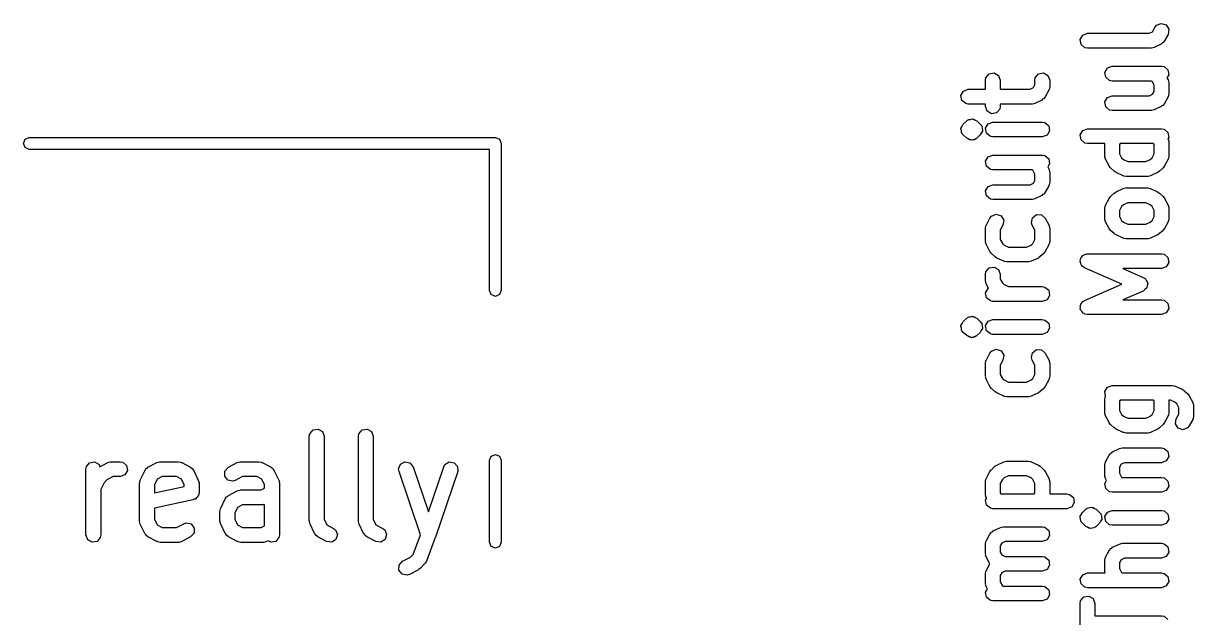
# Model space of a CAD drawing. Extents: x 26 to 70, y -152 to -25.
# Drawn here: x 33.61 to 45.46, y -118.81 to -112.79 of the extents above; entities that cross this region are included whole.
import ezdxf

# ---------------------------------------------------------------- set-up
doc = ezdxf.new("R2010")
doc.units = 0
doc.layers.add('BLACK', color=7, linetype='CONTINUOUS')

msp = doc.modelspace()

# ---------------------------------------------------------------- linework, layer by layer
at = {"layer": 'BLACK', "linetype": 'CONTINUOUS'}
for p, q in [((45.0729, -112.826), (45.089, -112.805)), ((45.089, -112.805), (45.1367, -112.786)), ((45.1367, -112.786), (45.1854, -112.802)), ((45.1854, -112.802), (45.2124, -112.846)), ((44.3152, -112.948), (44.3408, -112.904)), ((44.3408, -112.904), (44.389, -112.886)), ((44.389, -112.886), (45.0153, -112.886)), ((45.0153, -112.886), (45.049, -112.871)), ((45.049, -112.871), (45.0729, -112.826)), ((45.2051, -112.897), (45.1694, -112.963)), ((45.2124, -112.846), (45.2051, -112.897)), ((44.3241, -112.999), (44.3152, -112.948)), ((44.3634, -113.032), (44.3241, -112.999)), ((44.389, -113.036), (44.3634, -113.032)), ((45.0319, -113.036), (44.389, -113.036)), ((45.0351, -113.035), (45.0319, -113.036)), ((45.0384, -113.036), (45.0351, -113.035)), ((45.0636, -113.029), (45.0384, -113.036)), ((45.135, -112.996), (45.0636, -113.029)), ((45.1429, -112.988), (45.135, -112.996)), ((45.1533, -112.984), (45.1429, -112.988)), ((45.1694, -112.963), (45.1533, -112.984)), ((43.394, -113.296), (43.4446, -113.287)), ((43.4446, -113.287), (43.489, -113.313)), ((43.894, -113.296), (43.9446, -113.287)), ((43.9446, -113.287), (43.989, -113.313)), ((44.5652, -113.282), (44.5908, -113.237)), ((44.5741, -113.332), (44.5652, -113.282)), ((44.5908, -113.237), (44.639, -113.22)), ((44.639, -113.22), (45.139, -113.22)), ((45.139, -113.22), (45.1647, -113.224)), ((45.1647, -113.224), (45.204, -113.257)), ((45.204, -113.257), (45.2129, -113.308)), ((43.3565, -113.361), (43.3611, -113.336)), ((43.3565, -113.453), (43.3565, -113.361)), ((43.3611, -113.336), (43.394, -113.296)), ((43.489, -113.313), (43.5065, -113.361)), ((43.5065, -113.361), (43.5065, -113.453)), ((43.8415, -113.437), (43.8565, -113.409)), ((43.8565, -113.361), (43.8611, -113.336)), ((43.8565, -113.409), (43.8565, -113.361)), ((43.8611, -113.336), (43.894, -113.296)), ((43.989, -113.313), (44.0065, -113.361)), ((44.0065, -113.361), (44.0065, -113.428)), ((44.6134, -113.365), (44.5741, -113.332)), ((44.639, -113.37), (44.6134, -113.365)), ((45.038, -113.37), (44.639, -113.37)), ((45.0431, -113.374), (45.038, -113.37)), ((45.064, -113.413), (45.0431, -113.374)), ((45.064, -113.476), (45.064, -113.413)), ((45.2129, -113.308), (45.1945, -113.339)), ((45.1945, -113.339), (45.2051, -113.359)), ((45.2051, -113.359), (45.2133, -113.384)), ((45.2133, -113.384), (45.2121, -113.389)), ((45.2121, -113.389), (45.214, -113.395)), ((45.214, -113.395), (45.214, -113.495)), ((43.1077, -113.515), (43.1333, -113.471)), ((43.1166, -113.566), (43.1077, -113.515)), ((43.1333, -113.471), (43.1815, -113.453)), ((43.1815, -113.453), (43.3565, -113.453)), ((43.5065, -113.453), (43.8078, -113.453)), ((43.8078, -113.453), (43.8415, -113.437)), ((43.9619, -113.53), (43.9458, -113.551)), ((43.9976, -113.463), (43.9619, -113.53)), ((43.9984, -113.458), (43.9976, -113.463)), ((44.002, -113.454), (43.9984, -113.458)), ((44.0065, -113.428), (44.002, -113.454)), ((44.5908, -113.537), (44.639, -113.52)), ((44.639, -113.52), (45.0153, -113.52)), ((45.0153, -113.52), (45.049, -113.504)), ((45.049, -113.504), (45.064, -113.476)), ((45.2051, -113.53), (45.1694, -113.597)), ((45.2059, -113.525), (45.2051, -113.53)), ((45.2095, -113.52), (45.2059, -113.525)), ((45.214, -113.495), (45.2095, -113.52)), ((43.1559, -113.598), (43.1166, -113.566)), ((43.1815, -113.603), (43.1559, -113.598)), ((43.3565, -113.603), (43.1815, -113.603)), ((43.3565, -113.628), (43.3565, -113.603)), ((43.3741, -113.676), (43.3565, -113.628)), ((43.5065, -113.628), (43.502, -113.654)), ((43.8244, -113.603), (43.5065, -113.603)), ((43.5065, -113.603), (43.5065, -113.628)), ((43.8276, -113.602), (43.8244, -113.603)), ((43.831, -113.603), (43.8276, -113.602)), ((43.8561, -113.596), (43.831, -113.603)), ((43.9275, -113.563), (43.8561, -113.596)), ((43.9354, -113.555), (43.9275, -113.563)), ((43.9458, -113.551), (43.9354, -113.555)), ((44.5652, -113.582), (44.5908, -113.537)), ((44.5741, -113.632), (44.5652, -113.582)), ((44.6134, -113.665), (44.5741, -113.632)), ((45.135, -113.629), (45.0636, -113.663)), ((45.1429, -113.621), (45.135, -113.629)), ((45.1533, -113.617), (45.1429, -113.621)), ((45.1694, -113.597), (45.1533, -113.617)), ((43.1708, -113.77), (43.1721, -113.768)), ((43.1721, -113.768), (43.1755, -113.767)), ((43.1755, -113.767), (43.1879, -113.759)), ((43.1879, -113.759), (43.2049, -113.758)), ((43.2049, -113.758), (43.2212, -113.753)), ((43.2212, -113.753), (43.2298, -113.757)), ((43.2298, -113.757), (43.2391, -113.756)), ((43.2391, -113.756), (43.2528, -113.767)), ((43.2528, -113.767), (43.2684, -113.773)), ((43.4185, -113.702), (43.3741, -113.676)), ((43.469, -113.693), (43.4185, -113.702)), ((43.502, -113.654), (43.469, -113.693)), ((44.639, -113.67), (44.6134, -113.665)), ((45.0319, -113.67), (44.639, -113.67)), ((45.0351, -113.668), (45.0319, -113.67)), ((45.0384, -113.669), (45.0351, -113.668)), ((45.0636, -113.663), (45.0384, -113.669)), ((43.1071, -113.852), (43.108, -113.85)), ((43.112, -113.874), (43.1071, -113.852)), ((43.1077, -113.848), (43.1087, -113.847)), ((43.108, -113.85), (43.1077, -113.848)), ((43.1085, -113.844), (43.1204, -113.826)), ((43.1087, -113.847), (43.1085, -113.844)), ((43.1147, -113.895), (43.112, -113.874)), ((43.1204, -113.826), (43.1304, -113.807)), ((43.1304, -113.807), (43.1661, -113.773)), ((43.1661, -113.773), (43.1708, -113.77)), ((43.2684, -113.773), (43.3041, -113.807)), ((43.3041, -113.807), (43.3131, -113.818)), ((43.3131, -113.818), (43.3158, -113.82)), ((43.326, -113.878), (43.3141, -113.897)), ((43.3158, -113.82), (43.3163, -113.822)), ((43.3163, -113.822), (43.3179, -113.824)), ((43.3179, -113.824), (43.3181, -113.825)), ((43.3181, -113.825), (43.3198, -113.827)), ((43.3198, -113.827), (43.3225, -113.849)), ((43.3225, -113.849), (43.3274, -113.87)), ((43.3268, -113.874), (43.3258, -113.876)), ((43.3258, -113.876), (43.326, -113.878)), ((43.3274, -113.87), (43.3265, -113.872)), ((43.3265, -113.872), (43.3268, -113.874)), ((43.3577, -113.848), (43.3833, -113.804)), ((43.3666, -113.899), (43.3577, -113.848)), ((43.3833, -113.804), (43.4315, -113.786)), ((43.4315, -113.786), (43.9315, -113.786)), ((43.9315, -113.786), (43.9572, -113.791)), ((43.9572, -113.791), (43.9965, -113.824)), ((44.0054, -113.874), (43.9797, -113.919)), ((43.9965, -113.824), (44.0054, -113.874)), ((44.3152, -113.915), (44.3408, -113.871)), ((44.3408, -113.871), (44.389, -113.853)), ((44.389, -113.853), (45.139, -113.853)), ((45.139, -113.853), (45.1647, -113.858)), ((45.1647, -113.858), (45.204, -113.89)), ((33.613, -114.002), (33.6306, -113.96)), ((33.6306, -114.044), (33.613, -114.002)), ((33.6306, -113.96), (33.673, -113.942)), ((33.673, -113.942), (38.393, -113.942)), ((38.393, -113.942), (38.4354, -113.96)), ((38.4354, -113.96), (38.453, -114.002)), ((38.453, -114.002), (38.453, -115.492)), ((43.1164, -113.898), (43.1147, -113.895)), ((43.1166, -113.899), (43.1164, -113.898)), ((43.1182, -113.9), (43.1166, -113.899)), ((43.1187, -113.902), (43.1182, -113.9)), ((43.1214, -113.904), (43.1187, -113.902)), ((43.1304, -113.916), (43.1214, -113.904)), ((43.1661, -113.949), (43.1304, -113.916)), ((43.1817, -113.956), (43.1661, -113.949)), ((43.1954, -113.966), (43.1817, -113.956)), ((43.2047, -113.966), (43.1954, -113.966)), ((43.2133, -113.97), (43.2047, -113.966)), ((43.2296, -113.965), (43.2133, -113.97)), ((43.2466, -113.964), (43.2296, -113.965)), ((43.259, -113.956), (43.2466, -113.964)), ((43.2624, -113.955), (43.259, -113.956)), ((43.2637, -113.953), (43.2624, -113.955)), ((43.2684, -113.949), (43.2637, -113.953)), ((43.3041, -113.916), (43.2684, -113.949)), ((43.3141, -113.897), (43.3041, -113.916)), ((43.4059, -113.932), (43.3666, -113.899)), ((43.4315, -113.936), (43.4059, -113.932)), ((43.9315, -113.936), (43.4315, -113.936)), ((43.9797, -113.919), (43.9315, -113.936)), ((44.3241, -113.965), (44.3152, -113.915)), ((44.3634, -113.998), (44.3241, -113.965)), ((44.389, -114.003), (44.3634, -113.998)), ((44.564, -114.003), (44.389, -114.003)), ((44.564, -114.128), (44.564, -114.003)), ((44.7197, -114.003), (44.714, -114.013)), ((45.0584, -114.003), (44.7197, -114.003)), ((45.064, -114.013), (45.0584, -114.003)), ((45.2129, -113.941), (45.2038, -113.957)), ((45.2038, -113.957), (45.2051, -113.959)), ((45.204, -113.89), (45.2129, -113.941)), ((45.2051, -113.959), (45.2133, -113.984)), ((45.2133, -113.984), (45.2121, -113.989)), ((45.2121, -113.989), (45.214, -113.995)), ((45.214, -113.995), (45.214, -114.128)), ((33.673, -114.062), (33.6306, -114.044)), ((38.333, -114.062), (33.673, -114.062)), ((38.333, -115.492), (38.333, -114.062)), ((43.3833, -114.137), (43.4315, -114.12)), ((43.4315, -114.12), (43.9315, -114.12)), ((43.9315, -114.12), (43.9572, -114.124)), ((43.9572, -114.124), (43.9965, -114.157)), ((44.714, -114.013), (44.714, -114.109)), ((44.714, -114.109), (44.735, -114.148)), ((45.0431, -114.148), (45.064, -114.109)), ((45.064, -114.109), (45.064, -114.013)), ((43.3577, -114.182), (43.3833, -114.137)), ((43.3666, -114.232), (43.3577, -114.182)), ((43.4059, -114.265), (43.3666, -114.232)), ((44.0054, -114.208), (43.987, -114.239)), ((43.987, -114.239), (43.9976, -114.259)), ((43.9965, -114.157), (44.0054, -114.208)), ((44.5659, -114.133), (44.564, -114.128)), ((44.5648, -114.139), (44.5659, -114.133)), ((44.5729, -114.163), (44.5648, -114.139)), ((44.6086, -114.23), (44.5729, -114.163)), ((44.6096, -114.231), (44.6086, -114.23)), ((44.6236, -114.249), (44.6096, -114.231)), ((44.735, -114.148), (44.7529, -114.165)), ((44.7529, -114.165), (44.7985, -114.186)), ((44.7985, -114.186), (44.9795, -114.186)), ((44.9795, -114.186), (45.0251, -114.165)), ((45.0251, -114.165), (45.0431, -114.148)), ((45.1694, -114.23), (45.1551, -114.248)), ((45.2051, -114.163), (45.1694, -114.23)), ((45.2059, -114.158), (45.2051, -114.163)), ((45.2095, -114.154), (45.2059, -114.158)), ((45.214, -114.128), (45.2095, -114.154)), ((43.4315, -114.27), (43.4059, -114.265)), ((43.8305, -114.27), (43.4315, -114.27)), ((43.8356, -114.274), (43.8305, -114.27)), ((43.8565, -114.313), (43.8356, -114.274)), ((43.8565, -114.376), (43.8565, -114.313)), ((43.9976, -114.259), (44.0058, -114.284)), ((44.0058, -114.284), (44.0046, -114.289)), ((44.0046, -114.289), (44.0065, -114.295)), ((44.0065, -114.295), (44.0065, -114.395)), ((44.6593, -114.283), (44.6236, -114.249)), ((44.6611, -114.284), (44.6593, -114.283)), ((44.6787, -114.296), (44.6611, -114.284)), ((44.7502, -114.329), (44.6787, -114.296)), ((44.7536, -114.33), (44.7502, -114.329)), ((44.7562, -114.332), (44.7536, -114.33)), ((44.7819, -114.336), (44.7562, -114.332)), ((44.9962, -114.336), (44.7819, -114.336)), ((44.9994, -114.335), (44.9962, -114.336)), ((45.0027, -114.336), (44.9994, -114.335)), ((45.0279, -114.329), (45.0027, -114.336)), ((45.0993, -114.296), (45.0279, -114.329)), ((45.1007, -114.295), (45.0993, -114.296)), ((45.1188, -114.283), (45.1007, -114.295)), ((45.1545, -114.249), (45.1188, -114.283)), ((45.1551, -114.248), (45.1545, -114.249)), ((43.3577, -114.482), (43.3833, -114.437)), ((43.3833, -114.437), (43.4315, -114.42)), ((43.4315, -114.42), (43.8078, -114.42)), ((43.8078, -114.42), (43.8415, -114.404)), ((43.8415, -114.404), (43.8565, -114.376)), ((43.9976, -114.43), (43.9619, -114.497)), ((43.9984, -114.425), (43.9976, -114.43)), ((44.002, -114.42), (43.9984, -114.425)), ((44.0065, -114.395), (44.002, -114.42)), ((44.6787, -114.493), (44.7502, -114.46)), ((44.7502, -114.46), (44.7753, -114.453)), ((44.7753, -114.453), (44.7787, -114.454)), ((44.7787, -114.454), (44.7819, -114.453)), ((44.7819, -114.453), (44.9962, -114.453)), ((44.9962, -114.453), (45.0218, -114.458)), ((45.0218, -114.458), (45.0245, -114.46)), ((45.0245, -114.46), (45.0279, -114.46)), ((45.0279, -114.46), (45.0993, -114.493)), ((43.3666, -114.532), (43.3577, -114.482)), ((43.4059, -114.565), (43.3666, -114.532)), ((43.4315, -114.57), (43.4059, -114.565)), ((43.8244, -114.57), (43.4315, -114.57)), ((43.8276, -114.568), (43.8244, -114.57)), ((43.831, -114.569), (43.8276, -114.568)), ((43.8561, -114.563), (43.831, -114.569)), ((43.9275, -114.529), (43.8561, -114.563)), ((43.9354, -114.521), (43.9275, -114.529)), ((43.9458, -114.517), (43.9354, -114.521)), ((43.9619, -114.497), (43.9458, -114.517)), ((44.5729, -114.626), (44.6086, -114.559)), ((44.6086, -114.559), (44.623, -114.541)), ((44.623, -114.541), (44.6236, -114.54)), ((44.6236, -114.54), (44.6593, -114.507)), ((44.6593, -114.507), (44.6774, -114.495)), ((44.6774, -114.495), (44.6787, -114.493)), ((45.0993, -114.493), (45.117, -114.506)), ((45.117, -114.506), (45.1188, -114.507)), ((45.1188, -114.507), (45.1545, -114.54)), ((45.1545, -114.54), (45.1684, -114.558)), ((45.1684, -114.558), (45.1694, -114.559)), ((45.1694, -114.559), (45.2051, -114.626)), ((44.564, -114.661), (44.5686, -114.636)), ((44.564, -114.761), (44.564, -114.661)), ((44.5686, -114.636), (44.5721, -114.631)), ((44.5721, -114.631), (44.5729, -114.626)), ((44.735, -114.641), (44.714, -114.68)), ((44.714, -114.68), (44.714, -114.743)), ((44.7529, -114.624), (44.735, -114.641)), ((44.7985, -114.603), (44.7529, -114.624)), ((44.9795, -114.603), (44.7985, -114.603)), ((45.0251, -114.624), (44.9795, -114.603)), ((45.0431, -114.641), (45.0251, -114.624)), ((45.064, -114.68), (45.0431, -114.641)), ((45.064, -114.743), (45.064, -114.68)), ((45.2051, -114.626), (45.2133, -114.651)), ((45.2133, -114.651), (45.2121, -114.656)), ((45.2121, -114.656), (45.214, -114.661)), ((45.214, -114.661), (45.214, -114.761)), ((43.3565, -114.861), (43.3611, -114.836)), ((43.3611, -114.836), (43.3646, -114.831)), ((43.3646, -114.831), (43.3654, -114.826)), ((43.3654, -114.826), (43.4011, -114.759)), ((43.4011, -114.759), (43.4172, -114.739)), ((43.4172, -114.739), (43.4649, -114.72)), ((43.4649, -114.72), (43.5136, -114.736)), ((43.5334, -114.83), (43.5065, -114.88)), ((43.5136, -114.736), (43.5407, -114.779)), ((43.5407, -114.779), (43.5334, -114.83)), ((43.8216, -114.805), (43.8321, -114.755)), ((43.8297, -114.83), (43.8216, -114.805)), ((43.8565, -114.88), (43.8297, -114.83)), ((43.8321, -114.755), (43.8724, -114.723)), ((43.8724, -114.723), (43.9237, -114.725)), ((43.9237, -114.725), (43.9619, -114.759)), ((43.9619, -114.759), (43.9976, -114.826)), ((43.9976, -114.826), (44.0058, -114.851)), ((44.5659, -114.767), (44.564, -114.761)), ((44.5648, -114.772), (44.5659, -114.767)), ((44.5729, -114.797), (44.5648, -114.772)), ((44.6086, -114.863), (44.5729, -114.797)), ((44.714, -114.743), (44.735, -114.782)), ((44.735, -114.782), (44.7529, -114.798)), ((44.7529, -114.798), (44.7985, -114.82)), ((44.7985, -114.82), (44.9795, -114.82)), ((44.9795, -114.82), (45.0251, -114.798)), ((45.0251, -114.798), (45.0431, -114.782)), ((45.0431, -114.782), (45.064, -114.743)), ((45.2051, -114.797), (45.1694, -114.863)), ((45.2059, -114.791), (45.2051, -114.797)), ((45.2095, -114.787), (45.2059, -114.791)), ((45.214, -114.761), (45.2095, -114.787)), ((43.3565, -114.995), (43.3565, -114.861)), ((43.5065, -114.88), (43.5065, -114.976)), ((43.8565, -114.976), (43.8565, -114.88)), ((44.0058, -114.851), (44.0046, -114.856)), ((44.0046, -114.856), (44.0065, -114.861)), ((44.0065, -114.861), (44.0065, -114.995)), ((44.6096, -114.864), (44.6086, -114.863)), ((44.6236, -114.883), (44.6096, -114.864)), ((44.6593, -114.916), (44.6236, -114.883)), ((44.6611, -114.917), (44.6593, -114.916)), ((44.6787, -114.929), (44.6611, -114.917)), ((44.7502, -114.963), (44.6787, -114.929)), ((45.0993, -114.929), (45.0279, -114.963)), ((45.1007, -114.928), (45.0993, -114.929)), ((45.1188, -114.916), (45.1007, -114.928)), ((45.1545, -114.883), (45.1188, -114.916)), ((45.1551, -114.882), (45.1545, -114.883)), ((45.1694, -114.863), (45.1551, -114.882)), ((43.3584, -115), (43.3565, -114.995)), ((43.3573, -115.005), (43.3584, -115)), ((43.3654, -115.03), (43.3573, -115.005)), ((43.4011, -115.097), (43.3654, -115.03)), ((43.5065, -114.976), (43.5275, -115.015)), ((43.5275, -115.015), (43.5455, -115.032)), ((43.5455, -115.032), (43.591, -115.053)), ((43.591, -115.053), (43.772, -115.053)), ((43.772, -115.053), (43.8176, -115.032)), ((43.8176, -115.032), (43.8356, -115.015)), ((43.8356, -115.015), (43.8565, -114.976)), ((43.9976, -115.03), (43.9619, -115.097)), ((43.9984, -115.025), (43.9976, -115.03)), ((44.002, -115.02), (43.9984, -115.025)), ((44.0065, -114.995), (44.002, -115.02)), ((44.7536, -114.963), (44.7502, -114.963)), ((44.7562, -114.965), (44.7536, -114.963)), ((44.7819, -114.97), (44.7562, -114.965)), ((44.9962, -114.97), (44.7819, -114.97)), ((44.9994, -114.968), (44.9962, -114.97)), ((45.0027, -114.969), (44.9994, -114.968)), ((45.0279, -114.963), (45.0027, -114.969)), ((43.4021, -115.098), (43.4011, -115.097)), ((43.4161, -115.116), (43.4021, -115.098)), ((43.4518, -115.149), (43.4161, -115.116)), ((43.4536, -115.15), (43.4518, -115.149)), ((43.4712, -115.163), (43.4536, -115.15)), ((43.5427, -115.196), (43.4712, -115.163)), ((43.8918, -115.163), (43.8204, -115.196)), ((43.8932, -115.161), (43.8918, -115.163)), ((43.9113, -115.149), (43.8932, -115.161)), ((43.947, -115.116), (43.9113, -115.149)), ((43.9476, -115.115), (43.947, -115.116)), ((43.9619, -115.097), (43.9476, -115.115)), ((44.3152, -115.182), (44.3229, -115.168)), ((44.3171, -115.192), (44.3152, -115.182)), ((44.3229, -115.168), (44.3265, -115.153)), ((44.3265, -115.153), (44.3353, -115.147)), ((44.3353, -115.147), (44.3408, -115.137)), ((44.3408, -115.137), (44.3553, -115.132)), ((44.3553, -115.132), (44.3678, -115.123)), ((44.3678, -115.123), (44.3787, -115.123)), ((44.3787, -115.123), (44.389, -115.12)), ((44.389, -115.12), (45.139, -115.12)), ((45.139, -115.12), (45.1647, -115.124)), ((45.1647, -115.124), (45.204, -115.157)), ((45.204, -115.157), (45.2129, -115.208)), ((43.3565, -115.328), (43.3611, -115.302)), ((43.3611, -115.302), (43.394, -115.263)), ((43.394, -115.263), (43.4446, -115.254)), ((43.4446, -115.254), (43.489, -115.28)), ((43.489, -115.28), (43.5065, -115.328)), ((43.5461, -115.196), (43.5427, -115.196)), ((43.5487, -115.198), (43.5461, -115.196)), ((43.5744, -115.203), (43.5487, -115.198)), ((43.7887, -115.203), (43.5744, -115.203)), ((43.7919, -115.202), (43.7887, -115.203)), ((43.7952, -115.203), (43.7919, -115.202)), ((43.8204, -115.196), (43.7952, -115.203)), ((44.3145, -115.203), (44.3171, -115.192)), ((44.3214, -115.217), (44.3145, -115.203)), ((44.3241, -115.232), (44.3214, -115.217)), ((44.3325, -115.239), (44.3241, -115.232)), ((44.3374, -115.249), (44.3325, -115.239)), ((44.3591, -115.263), (44.3374, -115.249)), ((44.7369, -115.428), (44.3591, -115.263)), ((45.139, -115.27), (44.749, -115.27)), ((44.749, -115.27), (44.9547, -115.359)), ((45.1872, -115.252), (45.139, -115.27)), ((45.2129, -115.208), (45.1872, -115.252)), ((43.3565, -115.395), (43.3565, -115.328)), ((43.3584, -115.4), (43.3565, -115.395)), ((43.3573, -115.405), (43.3584, -115.4)), ((43.3654, -115.43), (43.3573, -115.405)), ((43.5065, -115.328), (43.5065, -115.376)), ((43.5065, -115.376), (43.5275, -115.415)), ((43.5275, -115.415), (43.5455, -115.432)), ((44.3591, -115.593), (44.7369, -115.428)), ((44.9547, -115.359), (44.9659, -115.367)), ((44.9659, -115.367), (44.9693, -115.368)), ((44.9693, -115.368), (44.9708, -115.37)), ((44.9708, -115.37), (44.9764, -115.374)), ((44.9764, -115.374), (44.9859, -115.393)), ((44.9859, -115.393), (44.9977, -115.41)), ((44.9993, -115.42), (44.9943, -115.44)), ((44.9977, -115.41), (44.9971, -115.415)), ((44.9971, -115.415), (44.9993, -115.42)), ((38.3506, -115.534), (38.333, -115.492)), ((38.393, -115.552), (38.3506, -115.534)), ((38.4354, -115.534), (38.393, -115.552)), ((38.453, -115.492), (38.4354, -115.534)), ((43.3577, -115.515), (43.3833, -115.471)), ((43.3666, -115.566), (43.3577, -115.515)), ((43.3865, -115.469), (43.3654, -115.43)), ((43.3833, -115.471), (43.3865, -115.469)), ((43.5455, -115.432), (43.591, -115.453)), ((43.591, -115.453), (43.9315, -115.453)), ((43.9315, -115.453), (43.9572, -115.458)), ((43.9572, -115.458), (43.9965, -115.49)), ((44.0054, -115.541), (43.9797, -115.585)), ((43.9965, -115.49), (44.0054, -115.541)), ((44.9547, -115.497), (44.749, -115.586)), ((44.9701, -115.482), (44.9547, -115.497)), ((44.9873, -115.469), (44.9701, -115.482)), ((44.9884, -115.465), (44.9873, -115.469)), ((44.9919, -115.461), (44.9884, -115.465)), ((44.9943, -115.44), (44.9919, -115.461)), ((43.4059, -115.598), (43.3666, -115.566)), ((43.4315, -115.603), (43.4059, -115.598)), ((43.9315, -115.603), (43.4315, -115.603)), ((43.9797, -115.585), (43.9315, -115.603)), ((44.3152, -115.648), (44.3207, -115.639)), ((44.3179, -115.664), (44.3152, -115.648)), ((44.3161, -115.679), (44.3179, -115.664)), ((44.3207, -115.639), (44.3219, -115.628)), ((44.3219, -115.628), (44.3331, -115.617)), ((44.3331, -115.617), (44.3408, -115.604)), ((44.3408, -115.604), (44.3511, -115.6)), ((44.3511, -115.6), (44.3591, -115.593)), ((44.749, -115.586), (45.139, -115.586)), ((45.139, -115.586), (45.1647, -115.591)), ((45.1647, -115.591), (45.204, -115.624)), ((45.204, -115.624), (45.2129, -115.674)), ((43.1304, -115.807), (43.1661, -115.773)), ((43.1661, -115.773), (43.1708, -115.77)), ((43.1708, -115.77), (43.1721, -115.768)), ((43.1721, -115.768), (43.1755, -115.767)), ((43.1755, -115.767), (43.1879, -115.759)), ((43.1879, -115.759), (43.2049, -115.758)), ((43.2049, -115.758), (43.2212, -115.753)), ((43.2212, -115.753), (43.2298, -115.757)), ((43.2298, -115.757), (43.2391, -115.756)), ((43.2391, -115.756), (43.2528, -115.767)), ((43.2528, -115.767), (43.2684, -115.773)), ((43.2684, -115.773), (43.3041, -115.807)), ((44.3222, -115.688), (44.3161, -115.679)), ((44.3241, -115.699), (44.3222, -115.688)), ((44.3359, -115.709), (44.3241, -115.699)), ((44.3445, -115.722), (44.3359, -115.709)), ((44.355, -115.725), (44.3445, -115.722)), ((44.3634, -115.732), (44.355, -115.725)), ((44.389, -115.736), (44.3634, -115.732)), ((45.139, -115.736), (44.389, -115.736)), ((45.1872, -115.719), (45.139, -115.736)), ((45.2129, -115.674), (45.1872, -115.719)), ((43.1071, -115.852), (43.108, -115.85)), ((43.112, -115.874), (43.1071, -115.852)), ((43.1077, -115.848), (43.1087, -115.847)), ((43.108, -115.85), (43.1077, -115.848)), ((43.1085, -115.844), (43.1204, -115.826)), ((43.1087, -115.847), (43.1085, -115.844)), ((43.1147, -115.895), (43.112, -115.874)), ((43.1164, -115.898), (43.1147, -115.895)), ((43.1166, -115.899), (43.1164, -115.898)), ((43.1182, -115.9), (43.1166, -115.899)), ((43.1187, -115.902), (43.1182, -115.9)), ((43.1214, -115.904), (43.1187, -115.902)), ((43.1204, -115.826), (43.1304, -115.807)), ((43.3041, -115.807), (43.3131, -115.818)), ((43.3141, -115.897), (43.3041, -115.916)), ((43.3131, -115.818), (43.3158, -115.82)), ((43.326, -115.878), (43.3141, -115.897)), ((43.3158, -115.82), (43.3163, -115.822)), ((43.3163, -115.822), (43.3179, -115.824)), ((43.3179, -115.824), (43.3181, -115.825)), ((43.3181, -115.825), (43.3198, -115.827)), ((43.3198, -115.827), (43.3225, -115.849)), ((43.3225, -115.849), (43.3274, -115.87)), ((43.3268, -115.874), (43.3258, -115.876)), ((43.3258, -115.876), (43.326, -115.878)), ((43.3274, -115.87), (43.3265, -115.872)), ((43.3265, -115.872), (43.3268, -115.874)), ((43.3577, -115.848), (43.3833, -115.804)), ((43.3666, -115.899), (43.3577, -115.848)), ((43.4059, -115.932), (43.3666, -115.899)), ((43.3833, -115.804), (43.4315, -115.786)), ((43.4315, -115.786), (43.9315, -115.786)), ((43.9315, -115.786), (43.9572, -115.791)), ((43.9572, -115.791), (43.9965, -115.824)), ((44.0054, -115.874), (43.9797, -115.919)), ((43.9965, -115.824), (44.0054, -115.874)), ((43.1304, -115.916), (43.1214, -115.904)), ((43.1661, -115.949), (43.1304, -115.916)), ((43.1817, -115.956), (43.1661, -115.949)), ((43.1954, -115.966), (43.1817, -115.956)), ((43.2047, -115.966), (43.1954, -115.966)), ((43.2133, -115.97), (43.2047, -115.966)), ((43.2296, -115.965), (43.2133, -115.97)), ((43.2466, -115.964), (43.2296, -115.965)), ((43.259, -115.956), (43.2466, -115.964)), ((43.2624, -115.955), (43.259, -115.956)), ((43.2637, -115.953), (43.2624, -115.955)), ((43.2684, -115.949), (43.2637, -115.953)), ((43.3041, -115.916), (43.2684, -115.949)), ((43.4315, -115.936), (43.4059, -115.932)), ((43.9315, -115.936), (43.4315, -115.936)), ((43.9797, -115.919), (43.9315, -115.936)), ((43.3654, -116.193), (43.4011, -116.126)), ((43.4011, -116.126), (43.4172, -116.105)), ((43.4172, -116.105), (43.4649, -116.086)), ((43.4649, -116.086), (43.5136, -116.102)), ((43.5136, -116.102), (43.5407, -116.146)), ((43.8216, -116.172), (43.8321, -116.122)), ((43.8321, -116.122), (43.8724, -116.09)), ((43.8724, -116.09), (43.9237, -116.092)), ((43.9237, -116.092), (43.9619, -116.126)), ((43.9619, -116.126), (43.9976, -116.193)), ((43.3565, -116.228), (43.3611, -116.202)), ((43.3565, -116.361), (43.3565, -116.228)), ((43.3611, -116.202), (43.3646, -116.198)), ((43.3646, -116.198), (43.3654, -116.193)), ((43.5334, -116.197), (43.5065, -116.247)), ((43.5065, -116.247), (43.5065, -116.343)), ((43.5407, -116.146), (43.5334, -116.197)), ((43.8297, -116.197), (43.8216, -116.172)), ((43.8565, -116.247), (43.8297, -116.197)), ((43.8565, -116.343), (43.8565, -116.247)), ((43.9976, -116.193), (44.0058, -116.217)), ((44.0058, -116.217), (44.0046, -116.223)), ((44.0046, -116.223), (44.0065, -116.228)), ((44.0065, -116.228), (44.0065, -116.361)), ((43.3584, -116.367), (43.3565, -116.361)), ((43.3573, -116.372), (43.3584, -116.367)), ((43.3654, -116.397), (43.3573, -116.372)), ((43.5065, -116.343), (43.5275, -116.382)), ((43.8356, -116.382), (43.8565, -116.343)), ((44.0065, -116.361), (44.002, -116.387)), ((43.4011, -116.463), (43.3654, -116.397)), ((43.4021, -116.464), (43.4011, -116.463)), ((43.4161, -116.483), (43.4021, -116.464)), ((43.4518, -116.516), (43.4161, -116.483)), ((43.5275, -116.382), (43.5454, -116.398)), ((43.5454, -116.398), (43.591, -116.42)), ((43.591, -116.42), (43.772, -116.42)), ((43.772, -116.42), (43.8176, -116.398)), ((43.8176, -116.398), (43.8356, -116.382)), ((43.947, -116.483), (43.9113, -116.516)), ((43.9476, -116.482), (43.947, -116.483)), ((43.9619, -116.463), (43.9476, -116.482)), ((43.9976, -116.397), (43.9619, -116.463)), ((43.9984, -116.391), (43.9976, -116.397)), ((44.002, -116.387), (43.9984, -116.391)), ((44.5652, -116.515), (44.5908, -116.471)), ((44.5908, -116.471), (44.639, -116.453)), ((44.639, -116.453), (45.2462, -116.453)), ((45.2462, -116.453), (45.2718, -116.458)), ((45.2718, -116.458), (45.2745, -116.46)), ((45.2745, -116.46), (45.2779, -116.46)), ((45.2779, -116.46), (45.3493, -116.493)), ((45.3493, -116.493), (45.367, -116.506)), ((43.4536, -116.517), (43.4518, -116.516)), ((43.4712, -116.529), (43.4536, -116.517)), ((43.5427, -116.563), (43.4712, -116.529)), ((43.5461, -116.563), (43.5427, -116.563)), ((43.5487, -116.565), (43.5461, -116.563)), ((43.5744, -116.57), (43.5487, -116.565)), ((43.7887, -116.57), (43.5744, -116.57)), ((43.7919, -116.568), (43.7887, -116.57)), ((43.7952, -116.569), (43.7919, -116.568)), ((43.8204, -116.563), (43.7952, -116.569)), ((43.8918, -116.529), (43.8204, -116.563)), ((43.8932, -116.528), (43.8918, -116.529)), ((43.9113, -116.516), (43.8932, -116.528)), ((44.564, -116.595), (44.5686, -116.569)), ((44.564, -116.728), (44.564, -116.595)), ((44.573, -116.559), (44.5652, -116.515)), ((44.5686, -116.569), (44.5721, -116.565)), ((44.5721, -116.565), (44.5729, -116.559)), ((44.5729, -116.559), (44.573, -116.559)), ((44.7197, -116.603), (44.714, -116.613)), ((44.714, -116.613), (44.714, -116.709)), ((45.0584, -116.603), (44.7197, -116.603)), ((45.064, -116.613), (45.0584, -116.603)), ((45.064, -116.709), (45.064, -116.613)), ((45.2295, -116.603), (45.214, -116.603)), ((45.214, -116.603), (45.214, -116.728)), ((45.2751, -116.624), (45.2295, -116.603)), ((45.367, -116.506), (45.3688, -116.507)), ((45.3688, -116.507), (45.4045, -116.54)), ((45.4045, -116.54), (45.4184, -116.558)), ((45.4184, -116.558), (45.4194, -116.559)), ((45.4194, -116.559), (45.4551, -116.626)), ((44.5659, -116.733), (44.564, -116.728)), ((44.714, -116.709), (44.735, -116.748)), ((45.0431, -116.748), (45.064, -116.709)), ((45.214, -116.728), (45.2095, -116.754)), ((45.2931, -116.641), (45.2751, -116.624)), ((45.314, -116.68), (45.2931, -116.641)), ((45.314, -116.743), (45.314, -116.68)), ((45.4551, -116.626), (45.4633, -116.651)), ((45.4633, -116.651), (45.4621, -116.656)), ((45.4621, -116.656), (45.464, -116.661)), ((45.464, -116.661), (45.464, -116.761)), ((44.5648, -116.739), (44.5659, -116.733)), ((44.5729, -116.763), (44.5648, -116.739)), ((44.6086, -116.83), (44.5729, -116.763)), ((44.6096, -116.831), (44.6086, -116.83)), ((44.6236, -116.849), (44.6096, -116.831)), ((44.6593, -116.883), (44.6236, -116.849)), ((44.735, -116.748), (44.7529, -116.765)), ((44.7529, -116.765), (44.7985, -116.786)), ((44.7985, -116.786), (44.9795, -116.786)), ((44.9795, -116.786), (45.0251, -116.765)), ((45.0251, -116.765), (45.0431, -116.748)), ((45.1545, -116.849), (45.1188, -116.883)), ((45.1551, -116.848), (45.1545, -116.849)), ((45.1694, -116.83), (45.1551, -116.848)), ((45.2051, -116.763), (45.1694, -116.83)), ((45.2059, -116.758), (45.2051, -116.763)), ((45.2095, -116.754), (45.2059, -116.758)), ((45.2799, -116.843), (45.2872, -116.793)), ((45.307, -116.887), (45.2799, -116.843)), ((45.2872, -116.793), (45.314, -116.743)), ((45.4551, -116.797), (45.4194, -116.863)), ((45.4559, -116.791), (45.4551, -116.797)), ((45.4595, -116.787), (45.4559, -116.791)), ((45.464, -116.761), (45.4595, -116.787)), ((36.5084, -116.968), (36.513, -116.943)), ((36.5084, -117.826), (36.5084, -116.968)), ((36.513, -116.943), (36.5459, -116.903)), ((36.5459, -116.903), (36.5965, -116.895)), ((36.5965, -116.895), (36.6409, -116.92)), ((36.6409, -116.92), (36.6584, -116.968)), ((36.6584, -116.968), (36.6584, -117.809)), ((37.006, -116.968), (37.0106, -116.943)), ((37.006, -117.826), (37.006, -116.968)), ((37.0106, -116.943), (37.0435, -116.903)), ((37.0435, -116.903), (37.0941, -116.895)), ((37.0941, -116.895), (37.1385, -116.92)), ((37.1385, -116.92), (37.156, -116.968)), ((37.156, -116.968), (37.156, -117.809)), ((44.6611, -116.884), (44.6593, -116.883)), ((44.6787, -116.896), (44.6611, -116.884)), ((44.7502, -116.929), (44.6787, -116.896)), ((44.7536, -116.93), (44.7502, -116.929)), ((44.7562, -116.932), (44.7536, -116.93)), ((44.7819, -116.936), (44.7562, -116.932)), ((44.9962, -116.936), (44.7819, -116.936)), ((44.9994, -116.935), (44.9962, -116.936)), ((45.0027, -116.936), (44.9994, -116.935)), ((45.0279, -116.929), (45.0027, -116.936)), ((45.0993, -116.896), (45.0279, -116.929)), ((45.1007, -116.895), (45.0993, -116.896)), ((45.1188, -116.883), (45.1007, -116.895)), ((45.3557, -116.903), (45.307, -116.887)), ((45.4033, -116.884), (45.3557, -116.903)), ((45.4194, -116.863), (45.4033, -116.884)), ((44.7145, -117.093), (44.7396, -117.087)), ((44.7396, -117.087), (44.7429, -117.088)), ((44.7429, -117.088), (44.7462, -117.086)), ((44.7462, -117.086), (45.139, -117.086)), ((45.139, -117.086), (45.1647, -117.091)), ((38.333, -117.212), (38.3506, -117.17)), ((38.3506, -117.17), (38.393, -117.152)), ((38.393, -117.152), (38.4354, -117.17)), ((38.4354, -117.17), (38.453, -117.212)), ((44.5729, -117.226), (44.6086, -117.159)), ((44.6086, -117.159), (44.6247, -117.139)), ((44.6247, -117.139), (44.6351, -117.135)), ((44.6351, -117.135), (44.643, -117.127)), ((44.643, -117.127), (44.7145, -117.093)), ((45.1647, -117.091), (45.204, -117.124)), ((45.2129, -117.174), (45.1872, -117.219)), ((45.204, -117.124), (45.2129, -117.174)), ((34.2465, -117.302), (34.251, -117.276)), ((34.2465, -117.968), (34.2465, -117.302)), ((34.251, -117.276), (34.284, -117.237)), ((34.284, -117.237), (34.3345, -117.228)), ((34.3345, -117.228), (34.379, -117.254)), ((34.379, -117.254), (34.3877, -117.277)), ((34.3877, -117.277), (34.4675, -117.235)), ((34.4675, -117.235), (34.4924, -117.227)), ((34.4924, -117.227), (34.4975, -117.229)), ((34.4975, -117.229), (34.5025, -117.227)), ((34.5025, -117.227), (34.593, -117.227)), ((34.593, -117.227), (34.6186, -117.231)), ((34.6186, -117.231), (34.6579, -117.264)), ((34.6668, -117.315), (34.6412, -117.359)), ((34.6579, -117.264), (34.6668, -117.315)), ((34.7966, -117.412), (34.8419, -117.317)), ((34.8419, -117.317), (34.857, -117.296)), ((34.857, -117.296), (34.8672, -117.291)), ((34.8672, -117.291), (34.8747, -117.283)), ((34.8747, -117.283), (34.9652, -117.235)), ((34.9652, -117.235), (34.99, -117.227)), ((34.99, -117.227), (34.9951, -117.229)), ((34.9951, -117.229), (35.0001, -117.227)), ((35.0001, -117.227), (35.181, -117.227)), ((35.181, -117.227), (35.2067, -117.231)), ((35.2067, -117.231), (35.2107, -117.235)), ((35.2107, -117.235), (35.216, -117.235)), ((35.216, -117.235), (35.3065, -117.283)), ((35.3065, -117.283), (35.327, -117.299)), ((35.327, -117.299), (35.3313, -117.309)), ((35.3313, -117.309), (35.3393, -117.317)), ((35.3393, -117.317), (35.3845, -117.412)), ((35.6525, -117.372), (35.6545, -117.321)), ((35.6545, -117.321), (35.689, -117.283)), ((35.689, -117.283), (35.7794, -117.235)), ((35.7794, -117.235), (35.8043, -117.227)), ((35.8043, -117.227), (35.8094, -117.229)), ((35.8094, -117.229), (35.8144, -117.227)), ((35.8144, -117.227), (35.9953, -117.227)), ((35.9953, -117.227), (36.021, -117.231)), ((36.021, -117.231), (36.025, -117.235)), ((36.025, -117.235), (36.0303, -117.235)), ((36.0303, -117.235), (36.1207, -117.283)), ((36.1207, -117.283), (36.1413, -117.299)), ((36.1413, -117.299), (36.1456, -117.309)), ((36.1456, -117.309), (36.1536, -117.317)), ((36.1536, -117.317), (36.1988, -117.412)), ((37.4132, -117.3), (37.4318, -117.252)), ((37.4172, -117.326), (37.4132, -117.3)), ((37.4318, -117.252), (37.4768, -117.228)), ((37.4768, -117.228), (37.5271, -117.238)), ((37.5271, -117.238), (37.5592, -117.278)), ((37.5592, -117.278), (37.7144, -117.735)), ((37.7144, -117.735), (37.8695, -117.278)), ((37.8695, -117.278), (37.8821, -117.255)), ((37.8821, -117.255), (37.9259, -117.228)), ((37.9259, -117.228), (37.9766, -117.236)), ((37.9766, -117.236), (38.0105, -117.275)), ((38.0105, -117.275), (38.0116, -117.326)), ((38.333, -118.042), (38.333, -117.212)), ((38.453, -117.212), (38.453, -118.042)), ((43.4011, -117.326), (43.4155, -117.308)), ((43.4155, -117.308), (43.4161, -117.307)), ((43.4161, -117.307), (43.4518, -117.273)), ((43.4518, -117.273), (43.4699, -117.261)), ((43.4699, -117.261), (43.4712, -117.26)), ((43.4712, -117.26), (43.5427, -117.227)), ((43.5427, -117.227), (43.5678, -117.22)), ((43.5678, -117.22), (43.5712, -117.221)), ((43.5712, -117.221), (43.5744, -117.22)), ((43.5744, -117.22), (43.7887, -117.22)), ((43.7887, -117.22), (43.8143, -117.224)), ((43.8143, -117.224), (43.817, -117.226)), ((43.817, -117.226), (43.8204, -117.227)), ((43.8204, -117.227), (43.8918, -117.26)), ((43.8918, -117.26), (43.9095, -117.272)), ((43.9095, -117.272), (43.9113, -117.273)), ((43.9113, -117.273), (43.947, -117.307)), ((43.947, -117.307), (43.9609, -117.325)), ((44.564, -117.261), (44.5686, -117.236)), ((44.564, -117.361), (44.564, -117.261)), ((44.5686, -117.236), (44.5721, -117.231)), ((44.5721, -117.231), (44.5729, -117.226)), ((44.7291, -117.252), (44.714, -117.28)), ((44.714, -117.28), (44.714, -117.343)), ((44.7628, -117.236), (44.7291, -117.252)), ((45.139, -117.236), (44.7628, -117.236)), ((45.1872, -117.219), (45.139, -117.236)), ((34.4294, -117.44), (34.3965, -117.509)), ((34.4579, -117.41), (34.4294, -117.44)), ((34.521, -117.377), (34.4579, -117.41)), ((34.593, -117.377), (34.521, -117.377)), ((34.6412, -117.359), (34.593, -117.377)), ((34.7894, -117.445), (34.7939, -117.419)), ((34.7939, -117.419), (34.7963, -117.416)), ((34.7963, -117.416), (34.7966, -117.412)), ((34.9666, -117.404), (34.9394, -117.461)), ((35.0186, -117.377), (34.9666, -117.404)), ((35.1625, -117.377), (35.0186, -117.377)), ((35.2145, -117.404), (35.1625, -117.377)), ((35.2418, -117.461), (35.2145, -117.404)), ((35.3845, -117.412), (35.3914, -117.438)), ((35.3914, -117.438), (35.3905, -117.441)), ((35.3905, -117.441), (35.3918, -117.445)), ((35.6839, -117.413), (35.6525, -117.372)), ((35.734, -117.424), (35.6839, -117.413)), ((35.7588, -117.416), (35.734, -117.424)), ((35.8329, -117.377), (35.7588, -117.416)), ((35.9768, -117.377), (35.8329, -117.377)), ((36.0288, -117.404), (35.9768, -117.377)), ((36.056, -117.461), (36.0288, -117.404)), ((36.1988, -117.412), (36.2057, -117.438)), ((36.2057, -117.438), (36.2048, -117.441)), ((36.2048, -117.441), (36.206, -117.445)), ((37.6347, -117.967), (37.4172, -117.326)), ((38.0116, -117.326), (37.7854, -117.992)), ((43.3565, -117.428), (43.3611, -117.402)), ((43.3565, -117.561), (43.3565, -117.428)), ((43.3611, -117.402), (43.3646, -117.398)), ((43.3646, -117.398), (43.3654, -117.393)), ((43.3654, -117.393), (43.4011, -117.326)), ((43.5275, -117.408), (43.5065, -117.447)), ((43.5455, -117.391), (43.5275, -117.408)), ((43.591, -117.37), (43.5455, -117.391)), ((43.772, -117.37), (43.591, -117.37)), ((43.8176, -117.391), (43.772, -117.37)), ((43.8356, -117.408), (43.8176, -117.391)), ((43.8565, -117.447), (43.8356, -117.408)), ((43.9609, -117.325), (43.9619, -117.326)), ((43.9619, -117.326), (43.9976, -117.393)), ((43.9976, -117.393), (44.0058, -117.417)), ((44.0058, -117.417), (44.0046, -117.423)), ((44.0046, -117.423), (44.0065, -117.428)), ((44.0065, -117.428), (44.0065, -117.553)), ((44.5659, -117.367), (44.564, -117.361)), ((44.5648, -117.372), (44.5659, -117.367)), ((44.5729, -117.397), (44.5648, -117.372)), ((44.5652, -117.448), (44.5835, -117.417)), ((44.5835, -117.417), (44.5729, -117.397)), ((44.714, -117.343), (44.735, -117.382)), ((44.735, -117.382), (44.74, -117.386)), ((44.74, -117.386), (45.139, -117.386)), ((45.139, -117.386), (45.1647, -117.391)), ((45.1647, -117.391), (45.204, -117.424)), ((45.204, -117.424), (45.2129, -117.474)), ((34.3965, -117.509), (34.3965, -117.968)), ((34.7894, -117.826), (34.7894, -117.445)), ((34.9394, -117.461), (34.9394, -117.543)), ((34.9394, -117.543), (35.2418, -117.479)), ((35.2418, -117.479), (35.2418, -117.461)), ((35.3918, -117.54), (35.3872, -117.565)), ((35.3918, -117.445), (35.3918, -117.54)), ((35.689, -117.569), (35.7794, -117.521)), ((35.7794, -117.521), (35.8043, -117.513)), ((35.8043, -117.513), (35.8094, -117.514)), ((35.8094, -117.514), (35.8144, -117.512)), ((35.8144, -117.512), (36.022, -117.512)), ((36.022, -117.512), (36.056, -117.495)), ((36.056, -117.495), (36.056, -117.461)), ((36.206, -117.445), (36.206, -117.968)), ((43.3584, -117.567), (43.3565, -117.561)), ((43.5065, -117.447), (43.5065, -117.543)), ((43.5065, -117.543), (43.5122, -117.553)), ((43.5122, -117.553), (43.8509, -117.553)), ((43.8509, -117.553), (43.8565, -117.543)), ((43.8565, -117.543), (43.8565, -117.447)), ((44.0065, -117.553), (44.1815, -117.553)), ((44.1815, -117.553), (44.2072, -117.558)), ((44.2072, -117.558), (44.2465, -117.59)), ((44.5741, -117.499), (44.5652, -117.448)), ((44.6134, -117.532), (44.5741, -117.499)), ((44.639, -117.536), (44.6134, -117.532)), ((45.139, -117.536), (44.639, -117.536)), ((45.1872, -117.519), (45.139, -117.536)), ((45.2129, -117.474), (45.1872, -117.519)), ((35.3322, -117.613), (34.9394, -117.696)), ((35.3424, -117.607), (35.3322, -117.613)), ((35.3543, -117.605), (35.3424, -117.607)), ((35.3635, -117.594), (35.3543, -117.605)), ((35.3758, -117.586), (35.3635, -117.594)), ((35.3795, -117.575), (35.3758, -117.586)), ((35.3872, -117.565), (35.3795, -117.575)), ((35.6109, -117.698), (35.6562, -117.603)), ((35.6562, -117.603), (35.6713, -117.582)), ((35.6713, -117.582), (35.6814, -117.577)), ((35.6814, -117.577), (35.689, -117.569)), ((35.8329, -117.662), (35.7809, -117.69)), ((36.0406, -117.662), (35.8329, -117.662)), ((36.0455, -117.661), (36.0406, -117.662)), ((36.0507, -117.662), (36.0455, -117.661)), ((36.056, -117.66), (36.0507, -117.662)), ((36.056, -117.875), (36.056, -117.66)), ((43.3573, -117.572), (43.3584, -117.567)), ((43.3654, -117.597), (43.3573, -117.572)), ((43.3577, -117.615), (43.3668, -117.599)), ((43.3666, -117.665), (43.3577, -117.615)), ((43.3668, -117.599), (43.3654, -117.597)), ((43.4059, -117.698), (43.3666, -117.665)), ((44.2554, -117.641), (44.2297, -117.685)), ((44.2465, -117.59), (44.2554, -117.641)), ((34.9394, -117.696), (34.9394, -117.809)), ((35.6037, -117.73), (35.6082, -117.705)), ((35.6037, -117.826), (35.6037, -117.73)), ((35.6082, -117.705), (35.6106, -117.702)), ((35.6106, -117.702), (35.6109, -117.698)), ((35.7809, -117.69), (35.7537, -117.747)), ((35.7537, -117.747), (35.7537, -117.809)), ((43.4315, -117.703), (43.4059, -117.698)), ((44.1815, -117.703), (43.4315, -117.703)), ((44.2297, -117.685), (44.1815, -117.703)), ((44.3146, -117.786), (44.3155, -117.784)), ((44.3195, -117.807), (44.3146, -117.786)), ((44.3152, -117.782), (44.3162, -117.78)), ((44.3155, -117.784), (44.3152, -117.782)), ((44.316, -117.778), (44.3279, -117.759)), ((44.3162, -117.78), (44.316, -117.778)), ((44.3279, -117.759), (44.3379, -117.74)), ((44.3379, -117.74), (44.3736, -117.707)), ((44.3736, -117.707), (44.3783, -117.703)), ((44.3783, -117.703), (44.3796, -117.701)), ((44.3796, -117.701), (44.383, -117.7)), ((44.383, -117.7), (44.3954, -117.692)), ((44.3954, -117.692), (44.4124, -117.691)), ((44.4124, -117.691), (44.4287, -117.686)), ((44.4287, -117.686), (44.4373, -117.69)), ((44.4373, -117.69), (44.4466, -117.69)), ((44.4466, -117.69), (44.4603, -117.7)), ((44.4603, -117.7), (44.4759, -117.707)), ((44.4759, -117.707), (44.5116, -117.74)), ((44.5116, -117.74), (44.5206, -117.752)), ((44.5206, -117.752), (44.5233, -117.754)), ((44.5233, -117.754), (44.5238, -117.756)), ((44.5238, -117.756), (44.5254, -117.757)), ((44.5254, -117.757), (44.5256, -117.758)), ((44.5256, -117.758), (44.5273, -117.761)), ((44.5273, -117.761), (44.53, -117.782)), ((44.53, -117.782), (44.5349, -117.804)), ((44.5652, -117.782), (44.5908, -117.737)), ((44.5741, -117.832), (44.5652, -117.782)), ((44.5908, -117.737), (44.639, -117.72)), ((44.639, -117.72), (45.139, -117.72)), ((45.139, -117.72), (45.1647, -117.724)), ((45.1647, -117.724), (45.204, -117.757)), ((45.204, -117.757), (45.2129, -117.808)), ((34.7906, -117.829), (34.7894, -117.826)), ((34.7897, -117.833), (34.7906, -117.829)), ((34.7966, -117.858), (34.7897, -117.833)), ((34.8419, -117.953), (34.7966, -117.858)), ((34.9394, -117.809), (34.9666, -117.866)), ((34.9666, -117.866), (35.0186, -117.893)), ((35.0186, -117.893), (35.1625, -117.893)), ((35.1625, -117.893), (35.2366, -117.854)), ((35.2366, -117.854), (35.2614, -117.846)), ((35.2614, -117.846), (35.3115, -117.857)), ((35.3115, -117.857), (35.343, -117.898)), ((35.343, -117.898), (35.3409, -117.949)), ((35.6049, -117.829), (35.6037, -117.826)), ((35.604, -117.833), (35.6049, -117.829)), ((35.6109, -117.858), (35.604, -117.833)), ((35.6562, -117.953), (35.6109, -117.858)), ((35.7537, -117.809), (35.7809, -117.866)), ((35.7809, -117.866), (35.8329, -117.893)), ((35.8329, -117.893), (36.022, -117.893)), ((36.022, -117.893), (36.056, -117.875)), ((36.5097, -117.829), (36.5084, -117.826)), ((36.5088, -117.833), (36.5097, -117.829)), ((36.5157, -117.858), (36.5088, -117.833)), ((36.5609, -117.953), (36.5157, -117.858)), ((36.6584, -117.809), (36.6857, -117.866)), ((36.6857, -117.866), (36.7541, -117.902)), ((36.7541, -117.902), (36.7747, -117.918)), ((37.0073, -117.829), (37.006, -117.826)), ((37.0064, -117.833), (37.0073, -117.829)), ((37.0133, -117.858), (37.0064, -117.833)), ((37.0585, -117.953), (37.0133, -117.858)), ((37.156, -117.809), (37.1833, -117.866)), ((37.1833, -117.866), (37.2517, -117.902)), ((37.2517, -117.902), (37.2723, -117.918)), ((43.4355, -117.927), (43.507, -117.893)), ((43.507, -117.893), (43.5321, -117.887)), ((43.5321, -117.887), (43.5354, -117.888)), ((43.5354, -117.888), (43.5387, -117.886)), ((43.5387, -117.886), (43.9315, -117.886)), ((43.9315, -117.886), (43.9572, -117.891)), ((43.9572, -117.891), (43.9965, -117.924)), ((44.3222, -117.829), (44.3195, -117.807)), ((44.3239, -117.831), (44.3222, -117.829)), ((44.3241, -117.832), (44.3239, -117.831)), ((44.3257, -117.834), (44.3241, -117.832)), ((44.3262, -117.836), (44.3257, -117.834)), ((44.3289, -117.838), (44.3262, -117.836)), ((44.3379, -117.849), (44.3289, -117.838)), ((44.3736, -117.883), (44.3379, -117.849)), ((44.3892, -117.889), (44.3736, -117.883)), ((44.4029, -117.9), (44.3892, -117.889)), ((44.4122, -117.899), (44.4029, -117.9)), ((44.4208, -117.903), (44.4122, -117.899)), ((44.4371, -117.898), (44.4208, -117.903)), ((44.4541, -117.897), (44.4371, -117.898)), ((44.4665, -117.889), (44.4541, -117.897)), ((44.4699, -117.888), (44.4665, -117.889)), ((44.4712, -117.886), (44.4699, -117.888)), ((44.4759, -117.883), (44.4712, -117.886)), ((44.5116, -117.849), (44.4759, -117.883)), ((44.5216, -117.83), (44.5116, -117.849)), ((44.5335, -117.812), (44.5216, -117.83)), ((44.5343, -117.808), (44.5333, -117.809)), ((44.5333, -117.809), (44.5335, -117.812)), ((44.5349, -117.804), (44.534, -117.806)), ((44.534, -117.806), (44.5343, -117.808)), ((44.6134, -117.865), (44.5741, -117.832)), ((44.639, -117.87), (44.6134, -117.865)), ((45.139, -117.87), (44.639, -117.87)), ((45.1872, -117.852), (45.139, -117.87)), ((45.2129, -117.808), (45.1872, -117.852)), ((34.2641, -118.017), (34.2465, -117.968)), ((34.3085, -118.042), (34.2641, -118.017)), ((34.359, -118.033), (34.3085, -118.042)), ((34.392, -117.994), (34.359, -118.033)), ((34.3965, -117.968), (34.392, -117.994)), ((34.8499, -117.961), (34.8419, -117.953)), ((34.8541, -117.971), (34.8499, -117.961)), ((34.8747, -117.987), (34.8541, -117.971)), ((34.9652, -118.035), (34.8747, -117.987)), ((34.9704, -118.035), (34.9652, -118.035)), ((34.9744, -118.039), (34.9704, -118.035)), ((35.216, -118.035), (35.1912, -118.043)), ((35.3065, -117.987), (35.216, -118.035)), ((35.3409, -117.949), (35.3065, -117.987)), ((35.6641, -117.961), (35.6562, -117.953)), ((35.6684, -117.971), (35.6641, -117.961)), ((35.689, -117.987), (35.6684, -117.971)), ((35.7794, -118.035), (35.689, -117.987)), ((35.7847, -118.035), (35.7794, -118.035)), ((35.7887, -118.039), (35.7847, -118.035)), ((36.0755, -118.035), (36.0507, -118.043)), ((36.091, -118.027), (36.0755, -118.035)), ((36.118, -118.042), (36.091, -118.027)), ((36.1685, -118.033), (36.118, -118.042)), ((36.2015, -117.994), (36.1685, -118.033)), ((36.206, -117.968), (36.2015, -117.994)), ((36.5689, -117.961), (36.5609, -117.953)), ((36.5731, -117.971), (36.5689, -117.961)), ((36.5937, -117.987), (36.5731, -117.971)), ((36.6842, -118.035), (36.5937, -117.987)), ((36.735, -118.042), (36.6842, -118.035)), ((36.7784, -118.014), (36.735, -118.042)), ((36.7747, -117.918), (36.7941, -117.965)), ((36.7941, -117.965), (36.7784, -118.014)), ((37.0665, -117.961), (37.0585, -117.953)), ((37.0708, -117.971), (37.0665, -117.961)), ((37.0914, -117.987), (37.0708, -117.971)), ((37.1818, -118.035), (37.0914, -117.987)), ((37.2327, -118.042), (37.1818, -118.035)), ((37.2761, -118.014), (37.2327, -118.042)), ((37.2723, -117.918), (37.2917, -117.965)), ((37.2917, -117.965), (37.2761, -118.014)), ((37.5591, -118.166), (37.6347, -117.967)), ((37.7845, -117.995), (37.694, -118.233)), ((37.7854, -117.992), (37.7845, -117.994)), ((37.7845, -117.994), (37.7845, -117.995)), ((43.3611, -118.036), (43.3646, -118.031)), ((43.3646, -118.031), (43.3654, -118.026)), ((43.3654, -118.026), (43.4011, -117.959)), ((43.4011, -117.959), (43.4172, -117.939)), ((43.4172, -117.939), (43.4276, -117.935)), ((43.4276, -117.935), (43.4355, -117.927)), ((43.9797, -118.019), (43.9315, -118.036)), ((44.0054, -117.974), (43.9797, -118.019)), ((43.9965, -117.924), (44.0054, -117.974)), ((35.0001, -118.043), (34.9744, -118.039)), ((35.181, -118.043), (35.0001, -118.043)), ((35.186, -118.042), (35.181, -118.043)), ((35.1912, -118.043), (35.186, -118.042)), ((35.8144, -118.043), (35.7887, -118.039)), ((36.0406, -118.043), (35.8144, -118.043)), ((36.0455, -118.042), (36.0406, -118.043)), ((36.0507, -118.043), (36.0455, -118.042)), ((38.3506, -118.084), (38.333, -118.042)), ((38.393, -118.102), (38.3506, -118.084)), ((38.4354, -118.084), (38.393, -118.102)), ((38.453, -118.042), (38.4354, -118.084)), ((43.3565, -118.061), (43.3611, -118.036)), ((43.3565, -118.161), (43.3565, -118.061)), ((43.5216, -118.052), (43.5065, -118.08)), ((43.5065, -118.08), (43.5065, -118.143)), ((43.5065, -118.143), (43.5216, -118.171)), ((43.5553, -118.036), (43.5216, -118.052)), ((43.9315, -118.036), (43.5553, -118.036)), ((44.5729, -118.193), (44.6086, -118.126)), ((44.6086, -118.126), (44.6247, -118.105)), ((44.6247, -118.105), (44.6351, -118.101)), ((44.6351, -118.101), (44.643, -118.093)), ((44.643, -118.093), (44.7145, -118.06)), ((44.7145, -118.06), (44.7396, -118.053)), ((44.7396, -118.053), (44.7429, -118.054)), ((44.7429, -118.054), (44.7462, -118.053)), ((44.7462, -118.053), (45.139, -118.053)), ((45.139, -118.053), (45.1647, -118.058)), ((45.1647, -118.058), (45.204, -118.09)), ((45.2129, -118.141), (45.1872, -118.185)), ((45.204, -118.09), (45.2129, -118.141)), ((37.4188, -118.273), (37.4533, -118.235)), ((37.4533, -118.235), (37.5328, -118.193)), ((37.5328, -118.193), (37.5591, -118.166)), ((37.6783, -118.258), (37.633, -118.306)), ((37.679, -118.256), (37.6783, -118.258)), ((37.6807, -118.255), (37.679, -118.256)), ((37.694, -118.233), (37.6807, -118.255)), ((43.3584, -118.167), (43.3565, -118.161)), ((43.3573, -118.172), (43.3584, -118.167)), ((43.3654, -118.197), (43.3573, -118.172)), ((43.4, -118.261), (43.3654, -118.197)), ((43.3654, -118.326), (43.4, -118.261)), ((43.5216, -118.171), (43.5553, -118.186)), ((43.5553, -118.186), (43.9315, -118.186)), ((43.9315, -118.186), (43.9572, -118.191)), ((43.9572, -118.191), (43.9965, -118.224)), ((43.9965, -118.224), (44.0054, -118.274)), ((44.564, -118.228), (44.5686, -118.202)), ((44.564, -118.328), (44.564, -118.228)), ((44.5686, -118.202), (44.5721, -118.198)), ((44.5721, -118.198), (44.5729, -118.193)), ((44.7291, -118.219), (44.714, -118.247)), ((44.714, -118.247), (44.714, -118.309)), ((44.7628, -118.203), (44.7291, -118.219)), ((45.139, -118.203), (44.7628, -118.203)), ((45.1872, -118.185), (45.139, -118.203)), ((37.4168, -118.325), (37.4188, -118.273)), ((37.4482, -118.365), (37.4168, -118.325)), ((37.4983, -118.376), (37.4482, -118.365)), ((37.5231, -118.368), (37.4983, -118.376)), ((37.6136, -118.32), (37.5231, -118.368)), ((37.6145, -118.319), (37.6136, -118.32)), ((37.633, -118.306), (37.6145, -118.319)), ((43.3565, -118.361), (43.3611, -118.336)), ((43.3565, -118.461), (43.3565, -118.361)), ((43.3611, -118.336), (43.3646, -118.331)), ((43.3646, -118.331), (43.3654, -118.326)), ((43.5216, -118.352), (43.5065, -118.38)), ((43.5065, -118.38), (43.5065, -118.443)), ((43.5553, -118.336), (43.5216, -118.352)), ((43.9315, -118.336), (43.5553, -118.336)), ((43.9797, -118.319), (43.9315, -118.336)), ((44.0054, -118.274), (43.9797, -118.319)), ((44.3152, -118.415), (44.3408, -118.371)), ((44.3408, -118.371), (44.389, -118.353)), ((44.389, -118.353), (44.5695, -118.353)), ((44.5659, -118.333), (44.564, -118.328)), ((44.5648, -118.339), (44.5659, -118.333)), ((44.5695, -118.353), (44.5648, -118.339)), ((44.714, -118.309), (44.735, -118.348)), ((44.735, -118.348), (44.74, -118.353)), ((44.74, -118.353), (45.139, -118.353)), ((45.139, -118.353), (45.1647, -118.358)), ((45.1647, -118.358), (45.204, -118.39)), ((45.204, -118.39), (45.2129, -118.441)), ((43.3584, -118.467), (43.3565, -118.461)), ((43.3573, -118.472), (43.3584, -118.467)), ((43.3654, -118.497), (43.3573, -118.472)), ((43.376, -118.517), (43.3654, -118.497)), ((43.5065, -118.443), (43.5275, -118.482)), ((43.5275, -118.482), (43.5325, -118.486)), ((43.5325, -118.486), (43.9315, -118.486)), ((43.9315, -118.486), (43.9572, -118.491)), ((43.9572, -118.491), (43.9965, -118.524)), ((44.3241, -118.465), (44.3152, -118.415)), ((44.3634, -118.498), (44.3241, -118.465)), ((44.389, -118.503), (44.3634, -118.498)), ((45.139, -118.503), (44.389, -118.503)), ((45.1872, -118.485), (45.139, -118.503)), ((45.2129, -118.441), (45.1872, -118.485)), ((43.3577, -118.548), (43.376, -118.517)), ((43.3666, -118.599), (43.3577, -118.548)), ((43.4059, -118.632), (43.3666, -118.599)), ((43.9797, -118.619), (43.9315, -118.636)), ((44.0054, -118.574), (43.9797, -118.619)), ((43.9965, -118.524), (44.0054, -118.574)), ((44.3186, -118.636), (44.3515, -118.596)), ((44.3515, -118.596), (44.4021, -118.587)), ((44.4021, -118.587), (44.4465, -118.613)), ((44.4465, -118.613), (44.464, -118.661)), ((43.4315, -118.636), (43.4059, -118.632)), ((43.9315, -118.636), (43.4315, -118.636)), ((44.314, -118.661), (44.3186, -118.636)), ((44.314, -119.061), (44.314, -118.661)), ((44.464, -118.661), (44.464, -118.786)), ((44.464, -118.786), (45.139, -118.786)), ((45.139, -118.786), (45.1647, -118.791)), ((45.1647, -118.791), (45.204, -118.824))]:
    msp.add_line(p, q, dxfattribs=at)

doc.saveas('drawing.dxf')
